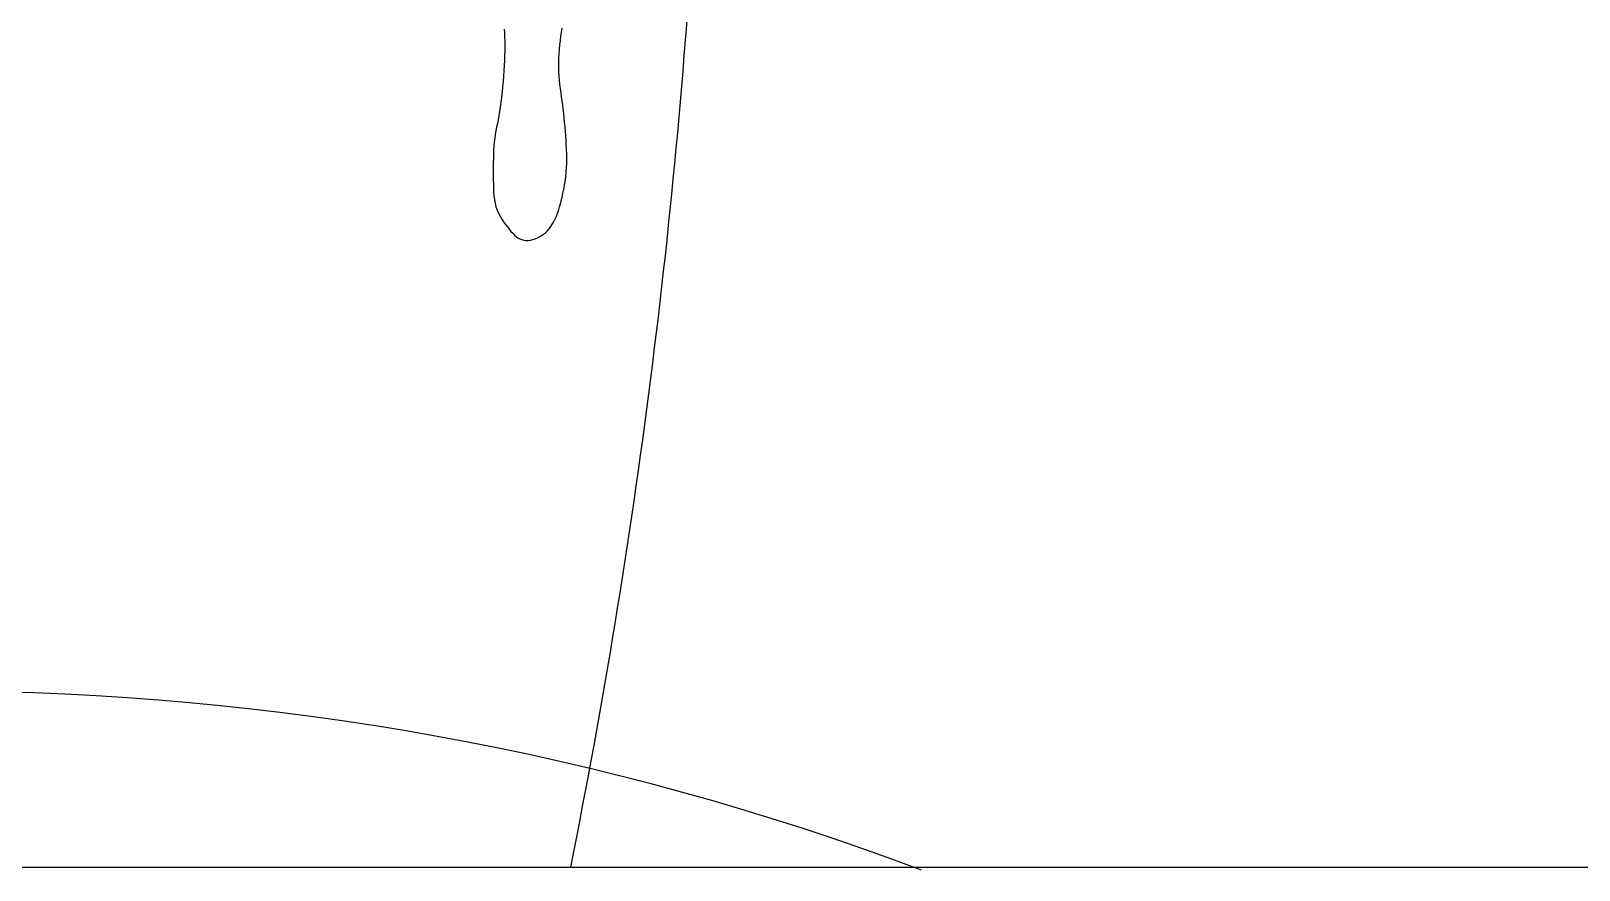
# Model space of a CAD drawing. Header units: inches. Extents: x 7.5 to 50, y 15.4 to 40.2.
# Drawn here: x 9.2803 to 9.4608, y 21.2337 to 21.3315 of the extents above; entities that cross this region are included whole.
import ezdxf

# ---------------------------------------------------------------- set-up
doc = ezdxf.new("R2010")
doc.units = ezdxf.units.IN
doc.header["$MEASUREMENT"] = 0
doc.layers.add('02', color=2, linetype='Continuous')

msp = doc.modelspace()

# ---------------------------------------------------------------- linework, layer by layer
at = {"layer": '02'}
for points in [[(9.456908266101955, 22.28683485077014), (9.155375230866476, 22.28683485077014), (9.155375230866476, 21.23401932710218), (10.26898316018748, 21.23401932710218), (10.26898316018748, 21.53794742017013)], [(9.335458774860008, 21.33169102225762), (9.33549965875688, 21.3312422801038), (9.335527954199343, 21.33076572266251), (9.33554409401956, 21.33026310098027), (9.33554903491865, 21.32973673486519), (9.335543732433571, 21.32918894408173), (9.33552914326544, 21.32862204842346), (9.335506223416878, 21.32803836768395), (9.33547592889051, 21.32744022165677), (9.335439216154619, 21.32682993010636), (9.335396882421328, 21.32621038122412), (9.335349089507936, 21.32558673667624), (9.33529583997558, 21.3249647264976), (9.335237137316717, 21.32435008078134), (9.335172983859657, 21.32374852954778), (9.335103382864027, 21.32316580286093), (9.335028336890964, 21.32260763077026), (9.334947849200098, 21.3220797433252), (9.334862330737515, 21.32158573339363), (9.334773825290604, 21.32112064507343), (9.334684785264535, 21.32067738523725), (9.334597662598817, 21.32024886075775), (9.334514909698619, 21.31982797856578), (9.334438978270619, 21.31940764553398), (9.334372320952816, 21.31898076854956), (9.33431738968472, 21.31854025449972), (9.334275891114949, 21.31808081469459), (9.334246549564405, 21.31760437796144), (9.334227344063102, 21.31711467756501), (9.334216253873883, 21.31661544674095), (9.33421125732827, 21.31611041876855), (9.334210334154768, 21.31560332686892), (9.334211462684898, 21.31509790429224), (9.334212622181504, 21.31459788431781), (9.334212833358897, 21.31410651231378), (9.334215285764067, 21.31362508229464), (9.3342242106283, 21.31315440043651), (9.334243839182882, 21.31269527287183), (9.334278402659102, 21.3122485057476), (9.334332132288246, 21.31181490523992), (9.334409259301601, 21.3113952774958), (9.334514015163286, 21.31099042867678), (9.334649085574775, 21.3106011187712), (9.334810972488476, 21.31022792319087), (9.334994633258312, 21.30987137121807), (9.335195024306877, 21.3095319920914), (9.335407102522431, 21.30921031507857), (9.335625824560402, 21.30890686944728), (9.33584614754188, 21.30862218445069), (9.336063027889459, 21.30835678934196), (9.336272766157045, 21.30811140358234), (9.336477036164133, 21.30788750740718), (9.336678855628698, 21.30768677121629), (9.336881241803049, 21.30751086542401), (9.33708721263799, 21.30736146047381), (9.33729978538583, 21.30724022675091), (9.337521977764546, 21.30714883471334), (9.337756807026445, 21.30708895473177), (9.33800610065925, 21.30706162403764), (9.338266923599868, 21.30706534691232), (9.338535151486276, 21.30709799445427), (9.3388066587923, 21.30715743771831), (9.339077320690258, 21.30724154778833), (9.339343012352465, 21.30734819574824), (9.339599608485578, 21.30747525268195), (9.339842984494744, 21.3076205896588), (9.3400698362803, 21.30778209598171), (9.340280146845608, 21.30795773384413), (9.340474719456388, 21.30814548365849), (9.340654358542515, 21.30834332583724), (9.340819867835371, 21.30854924080737), (9.340972050833507, 21.30876120898134), (9.341111711966796, 21.30897721077159), (9.34123965450096, 21.30919522659057), (9.341356867733403, 21.30941430125055), (9.341465078569009, 21.30963773706132), (9.341566199478684, 21.30986990077614), (9.341662142700507, 21.31011515910465), (9.341754820472552, 21.31037787875645), (9.341846145032896, 21.31066242647027), (9.341938028619616, 21.31097316897027), (9.342032383237957, 21.31131447295153), (9.342130347662597, 21.31168938594889), (9.342229965184806, 21.31209567862349), (9.342328505166797, 21.31252980238893), (9.342423237669273, 21.31298820873159), (9.342511431821613, 21.31346734907962), (9.34259035745169, 21.31396367486119), (9.342657284154548, 21.31447363754811), (9.342709481525226, 21.31499368856854), (9.342744969804762, 21.31552062084044), (9.342764771119683, 21.31605259306631), (9.342770658242507, 21.31658810543846), (9.342764404178588, 21.31712565810555), (9.342747781933276, 21.31766375125986), (9.342722563813432, 21.31820088507917), (9.342690523057236, 21.31873555974122), (9.34265343243721, 21.31926627539466), (9.342612769263788, 21.3197917822046), (9.342568829231887, 21.32031183018368), (9.342521611875846, 21.32082641934645), (9.342471117428495, 21.32133554964927), (9.342417346122666, 21.32183922112123), (9.342360297492696, 21.32233743373323), (9.342299972004248, 21.32283018748527), (9.34223636919166, 21.3233174823628), (9.342169921654268, 21.32379970514118), (9.342102790526106, 21.32427878966806), (9.342037568842052, 21.32475705656649), (9.341976850102647, 21.32523682645948), (9.341923227575599, 21.32572041997006), (9.341879294761448, 21.32621015772126), (9.341847644927903, 21.32670836035064), (9.341830871575503, 21.32721734848125), (9.341830839444874, 21.32773825995643), (9.34184650103095, 21.32826750160272), (9.341876080301581, 21.32880029749609), (9.341917801224618, 21.32933187166888), (9.341969887535079, 21.32985744818249), (9.342030563899307, 21.3303722511129), (9.34209805358666, 21.33087150450698), (9.34217058079782, 21.3313504324116), (9.342246506637885, 21.33180475919759)]]:
    msp.add_lwpolyline(points, dxfattribs=at)
for centre, radius, start, end in [((8.549393533538087, 21.39338749028062), 0.8096804824297337, 348.6484429655173, 356.8141411851468), ((9.269274022006421, 20.92766132663488), 0.3268457725877308, 69.43023038548978, 110.3942939624374)]:
    msp.add_arc(centre, radius, start, end, dxfattribs=at)

doc.saveas('drawing.dxf')
